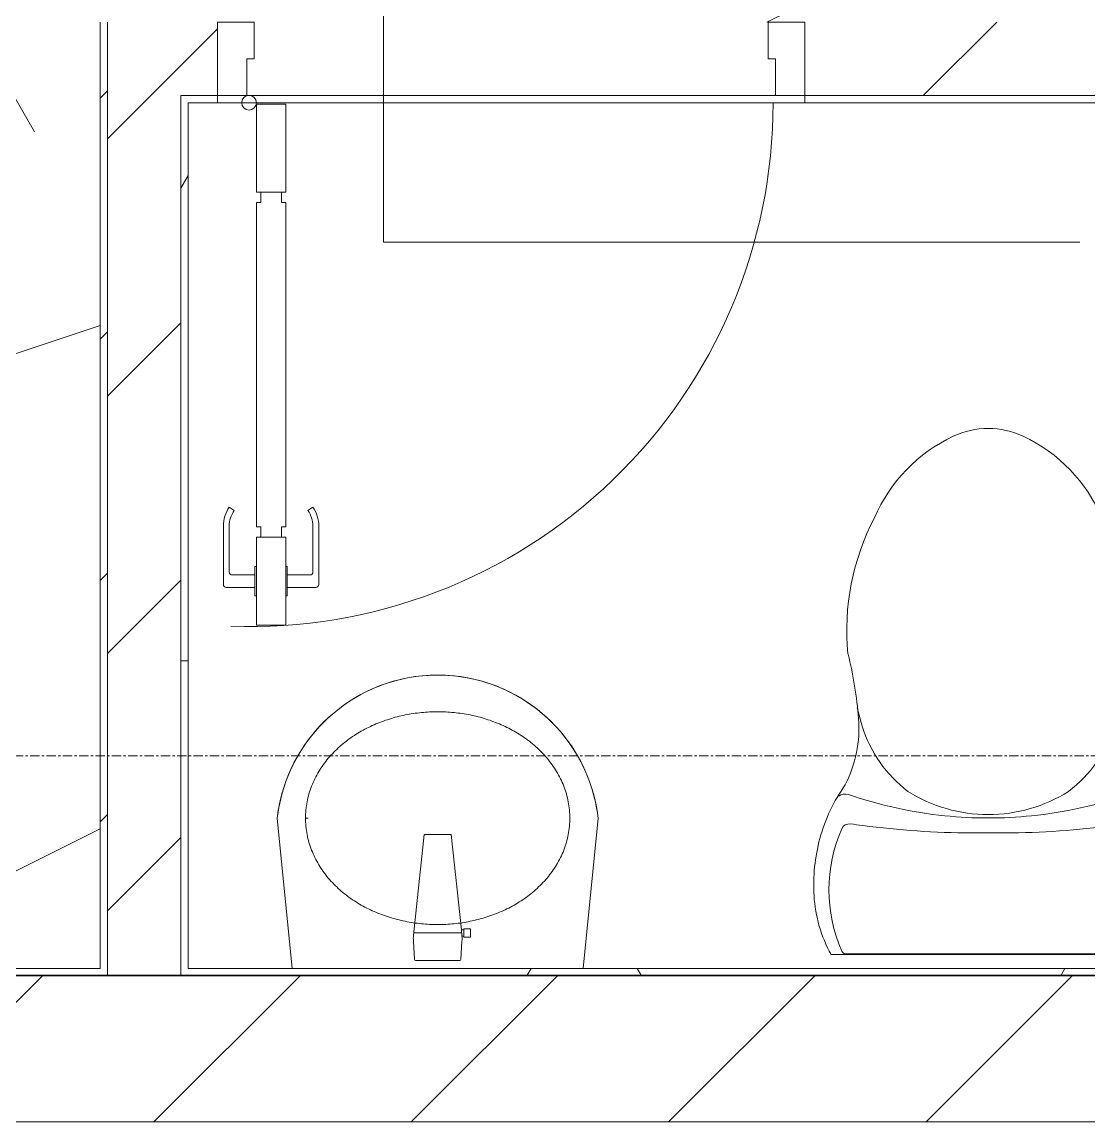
# Model space of a CAD drawing. Header units: millimetres. Extents: x 5121 to 246734, y -48180 to 129206.
# Drawn here: x 86161 to 87615, y 36538 to 38037 of the extents above; entities that cross this region are included whole.
import ezdxf

# ---------------------------------------------------------------- set-up
doc = ezdxf.new("R2010")
doc.units = ezdxf.units.MM
doc.linetypes.add('Grid Line', pattern=[22.225, 12.7, -3.175, 3.175, -3.175])
for name, color, linetype, lineweight in [('0-1', 7, 'Continuous', 5), ('A-DETL-GENF-1', 50, 'Continuous', 9), ('A-DETL-THIN-1', 50, 'Continuous', 9), ('A-DOOR-1', 253, 'Continuous', 9), ('A-DOOR-2', 50, 'Continuous', 9), ('A-FLOR-1', 50, 'Continuous', 9), ('A-FLOR-PATT-1', 9, 'Continuous', 9), ('A-WALL-1', 250, 'Continuous', 18), ('A-WALL-2', 50, 'Continuous', 9), ('A-WALL-PATT-1', 9, 'Continuous', 9), ('A-WALL-PATT-2', 50, 'Continuous', 9), ('A-WALL-PATT-3', 111, 'Continuous', 9), ('I-WALL-1', 50, 'Continuous', 9), ('P-SANR-FIXT-1', 253, 'Continuous', 9), ('P-SANR-FIXT-2', 221, 'Continuous', 9), ('S-GRID-1', 1, 'Grid Line', 9)]:
    doc.layers.add(name, color=color, linetype=linetype, lineweight=lineweight)
pattern_1 = [(45, (0, 0), (-164.4023, 164.4023), [])]
pattern_2 = [(0, (0, 0), (1259.84, 314.96), [103.937, -840.943, 103.937, -840.943, -5039.36]), (0, (0, 0), (1259.84, 314.96), [-1889.76, 103.937, -1785.823, 103.937, -840.943, -2204.72]), (0, (0, 0), (1259.84, 314.96), [-4724.4, 103.937, -525.983, 103.937, -1470.863]), (120, (472.44, 157.48), (-902.6834, 933.5734), [103.937, -840.943, 103.937, -5880.303]), (120, (472.44, 157.48), (-902.6834, 933.5734), [-1048.817, -840.943, 103.937, -1785.823, -3149.6]), (120, (472.44, 157.48), (-902.6834, 933.5734), [-3779.52, 103.937, -840.943, 103.937, -2100.783]), (120, (472.44, 157.48), (-902.6834, 933.5734), [-4828.337, -525.983, 103.937, -1470.863]), (240, (629.92, 787.4), (-357.1566, -1248.5334), [103.937, -840.943, 103.937, -5880.303]), (240, (629.92, 787.4), (-357.1566, -1248.5334), [-1048.817, -840.943, 103.937, -1785.823, -3149.6]), (240, (629.92, 787.4), (-357.1566, -1248.5334), [-3779.52, 103.937, -840.943, 103.937, -2100.783]), (240, (629.92, 787.4), (-357.1566, -1248.5334), [-4828.337, -525.983, 103.937, -1470.863])]
pattern_3 = [(45, (0, 0), (-175.3625, 175.3625), [])]

# ---------------------------------------------------------------- blocks, each defined once
blk = doc.blocks.new('DOOR_CW_01 CANH MO-PANEL KINH - DIG_02-800x2200-CỬA NHÔM KÍNH-401063-TKCS_MB TỔNG THỂ TẦNG 1')
at = {"layer": 'A-DETL-GENF-1'}
for p, q in [((-347, -182), (-347, -62)), ((-347, -62), (-307, -62)), ((-307, -62), (-307, -182)), ((-307, -182), (-347, -182)), ((-341, -196), (-341, -182)), ((-341, -182), (-313, -182)), ((-313, -182), (-313, -196)), ((-347, -196), (-341, -196)), ((-347, -638), (-347, -196)), ((-307, -196), (-313, -196)), ((-307, -196), (-307, -638)), ((-383.9, -611.2), (-377.3, -615.8)), ((-270.1, -611.2), (-276.7, -615.8)), ((-392, -637), (-392, -716.5)), ((-384, -699.5), (-384, -637)), ((-347, -638), (-341, -638)), ((-341, -652), (-341, -638)), ((-307, -638), (-313, -638)), ((-313, -638), (-313, -652)), ((-270, -699.5), (-270, -637)), ((-262, -637), (-262, -716.5)), ((-307, -652), (-347, -652)), ((-347, -652), (-347, -772)), ((-313, -652), (-341, -652)), ((-307, -772), (-307, -652)), ((-349, -703.5), (-380, -703.5)), ((-349, -692.2), (-349, -731.8)), ((-347, -692.2), (-349, -692.2)), ((-347, -692.2), (-347, -731.8)), ((-307, -692.2), (-307, -731.8)), ((-307, -692.2), (-305, -692.2)), ((-305, -692.2), (-305, -731.8)), ((-305, -703.5), (-274, -703.5)), ((-349, -720.5), (-388, -720.5)), ((-349, -731.8), (-347, -731.8)), ((-305, -731.8), (-307, -731.8)), ((-305, -720.5), (-266, -720.5)), ((-347, -772), (-307, -772))]:
    blk.add_line(p, q, dxfattribs=at)
blk.add_circle((-357, -60), 10, dxfattribs=at)
for centre, radius, start, end in [((-357, -60), 714, 268, 0), ((-347, -637), 45, 145, 180), ((-307, -637), 45, 360, 35), ((-347, -637), 37, 145, 180), ((-307, -637), 37, 0, 35), ((-380, -699.5), 4, 180, 270), ((-274, -699.5), 4, 270, 0), ((-388, -716.5), 4, 180, 270), ((-266, -716.5), 4, 270, 0)]:
    blk.add_arc(centre, radius, start, end, dxfattribs=at)
at = {"layer": 'A-DOOR-2'}
for p, q in [((-400, -50), (-400, 50)), ((-400, 50), (-350, 50)), ((-350, 50), (-350, 0)), ((350, 0), (350, 50)), ((350, 50), (400, 50)), ((400, 50), (400, -50)), ((-360, 0), (-360, -50)), ((-350, 0), (-360, 0)), ((360, 0), (350, 0)), ((360, -50), (360, 0)), ((-360, -50), (-400, -50)), ((-357, -50), (-332, -50)), ((400, -50), (360, -50))]:
    blk.add_line(p, q, dxfattribs=at)
blk = doc.blocks.new('TOILET - TOILET-400871-TKCS_MB TỔNG THỂ TẦNG 1')
at = {"layer": 'P-SANR-FIXT-1'}
for p, q in [((-171.7, 330.3), (-178.6, 355.5)), ((171.7, 330.3), (178.6, 355.5)), ((214.2, 19), (-214.2, 19)), ((194, 19.9), (-194, 19.9))]:
    blk.add_line(p, q, dxfattribs=at)
for centre, radius, start, end in [((0, 624.4), 111.7, 64.7718, 115.2282), ((45.1, 528.6), 217.6, 115.2282, 156.7784), ((-45.1, 528.6), 217.6, 23.2216, 64.7718), ((137.1, 461.2), 329.8, 152.3122, 185.6513), ((-137.1, 461.2), 329.8, 356.3165, 27.6878), ((-1948.3, 805.1), 2171.2, 349.1051, 350.319), ((-719.2, 297.5), 544.3, 4.5441, 13.9464), ((719.2, 297.5), 544.3, 169.7121, 175.4559), ((-343.5, 327.4), 167.3, 332.62, 4.5441), ((-0.4, 384), 179.5, 197.4036, 232.5964), ((0.4, 384), 179.5, 307.4036, 342.5964), ((343.5, 327.4), 167.3, 175.4559, 207.38), ((-4, 115.7), 233.6, 144.7853, 164.7039), ((0, 416), 206.1, 237.9268, 270), ((0, 416), 206.1, 270, 302.0732), ((4, 115.7), 233.6, 15.2961, 35.2147), ((-195, 224.1), 13.8, 71.0073, 129.3276), ((0.6, 792.1), 586.9, 251.0073, 264.1678), ((-0.6, 792.1), 586.9, 275.8322, 288.9927), ((195, 224.1), 13.8, 50.6724, 108.9927), ((-189.1, 185.5), 11.7, 82.4212, 154.5895), ((178.9, 2951.3), 2778.4, 262.4212, 262.7649), ((-14.3, 1400.4), 1215.6, 262.593, 269.6026), ((0, 786.7), 581.5, 264.1678, 275.8322), ((14.3, 1400.4), 1215.6, 270.3974, 277.407), ((-178.9, 2951.3), 2778.4, 277.2351, 277.5788), ((189.1, 185.5), 11.7, 25.4105, 97.5788), ((-9.8, 107.2), 207.3, 156.2862, 203.7138), ((0, 3462.8), 3278, 269.6026, 270.3974), ((9.8, 107.2), 207.3, 336.2862, 23.7138), ((1.9, 114.1), 239.7, 164.7039, 183.5487), ((-1.9, 114.1), 239.7, 356.4513, 15.2961), ((-46.1, 111.1), 191.6, 183.5487, 208.7191), ((46.1, 111.1), 191.6, 331.2809, 356.4513), ((-193.7, 26.4), 6.48, 203.7138, 267.6832), ((193.7, 26.4), 6.48, 272.3168, 336.2862)]:
    blk.add_arc(centre, radius, start, end, dxfattribs=at)
blk = doc.blocks.new('bonruatreo - Chậu rửa-401074-TKCS_MB TỔNG THỂ TẦNG 1')
at = {"layer": 'P-SANR-FIXT-1'}
for p, q in [((198.4, 0), (-198.4, 0)), ((165, 0), (-165, 0)), ((218.6, -205), (198.4, 0)), ((-198.4, 0), (-218.6, -205)), ((176.4, -205), (180.6, -205))]:
    blk.add_line(p, q, dxfattribs=at)
at = {"layer": 'P-SANR-FIXT-1', "flags": 128}
blk.add_lwpolyline([(218.6, -205), (217.4, -213.7), (215.9, -222.4), (214, -231), (211.8, -239.5), (209.3, -247.9), (206.4, -256.2), (203.2, -264.4), (199.6, -272.5), (195.8, -280.4), (191.6, -288.1), (187.1, -295.7), (182.3, -303.1), (177.3, -310.3), (171.9, -317.3), (166.3, -324.1), (160.4, -330.6), (154.2, -336.9), (147.8, -342.9), (141.2, -348.7), (134.3, -354.2), (127.3, -359.4), (120, -364.4), (112.5, -369), (104.9, -373.4), (97.1, -377.4), (89.1, -381.2), (81, -384.6), (72.7, -387.6), (64.4, -390.4), (55.9, -392.8), (47.3, -394.8), (38.7, -396.6), (30, -397.9), (21.3, -399), (12.5, -399.6), (3.7, -400), (-5.1, -399.9), (-13.9, -399.6), (-22.6, -398.8), (-31.4, -397.8), (-40.1, -396.3), (-48.7, -394.5), (-57.2, -392.4), (-65.7, -390), (-74, -387.2), (-82.2, -384.1), (-90.3, -380.6), (-98.3, -376.8), (-106.1, -372.7), (-113.7, -368.3), (-121.1, -363.6), (-128.4, -358.7), (-135.4, -353.4), (-142.2, -347.8), (-148.8, -342), (-155.2, -335.9), (-161.3, -329.6), (-167.2, -323), (-172.8, -316.2), (-178.1, -309.2), (-183.1, -302), (-187.8, -294.6), (-192.2, -287), (-196.4, -279.2), (-200.2, -271.3), (-203.7, -263.2), (-206.8, -255), (-209.7, -246.6), (-212.2, -238.2), (-214.3, -229.7), (-216.1, -221.1), (-217.6, -212.4), (-218.6, -205)], dxfattribs=at)
at = {"layer": 'P-SANR-FIXT-1'}
blk.add_arc((0, -180), 220, 186.525, 353.475, dxfattribs=at)
for points in [[(-180, -205), (-180, -197.6), (-178.6, -182.7), (-172.4, -161.2), (-162.5, -141.1), (-149.4, -123), (-133.8, -107), (-116.1, -93.4), (-96.9, -82.1), (-76.5, -73.2), (-55.2, -66.5), (-33.3, -62.1), (-11.2, -59.9), (11.1, -59.9), (33.3, -62.1), (55.2, -66.5), (76.5, -73.2), (96.9, -82.1), (116.1, -93.4), (133.8, -107.1), (149.5, -123), (162.5, -141.2), (172.4, -161.2), (178.6, -182.7), (180, -197.6), (180, -205)], [(180, -205), (180, -212.4), (178.6, -227.3), (172.4, -248.8), (162.5, -268.8), (149.5, -287), (133.8, -302.9), (116.1, -316.6), (96.9, -327.9), (76.5, -336.8), (55.2, -343.5), (33.3, -347.9), (11.1, -350.1), (-11.2, -350.1), (-33.3, -347.9), (-55.2, -343.5), (-76.5, -336.8), (-96.9, -327.9), (-116.1, -316.6), (-133.8, -303), (-149.4, -287), (-162.5, -268.9), (-172.4, -248.8), (-178.6, -227.3), (-180, -212.4), (-180, -205)]]:
    blk.add_open_spline(points, degree=3, dxfattribs=at)
at = {"layer": 'P-SANR-FIXT-2'}
for p, q in [((-33, -37.3), (-31.4, -12.2)), ((-30.2, -11), (30.2, -11)), ((31.4, -12.2), (33, -37.3)), ((-44.7, -42.8), (-35.6, -42.8)), ((-44.7, -54.2), (-44.7, -42.8)), ((-35.6, -42.8), (-35.6, -44.2)), ((-35.6, -44.2), (-33.1, -44.2)), ((-35.6, -44.2), (-35.6, -52.9)), ((-32.2, -52.9), (-33.1, -44.2)), ((-35.6, -54.2), (-44.7, -54.2)), ((-35.6, -52.9), (-35.6, -54.2)), ((-32.2, -52.9), (-35.6, -52.9)), ((32.7, -48.5), (-32.7, -48.5)), ((-18.5, -182.5), (-32.2, -52.9)), ((33, -45.4), (18.5, -182.5)), ((18.5, -182.5), (-18.5, -182.5))]:
    blk.add_line(p, q, dxfattribs=at)
for centre, radius, start, end in [((-30.1, -12.3), 1.3, 91.2278, 176.4003), ((30.1, -12.3), 1.3, 3.5997, 88.7722), ((5.5, -41.4), 38.7, 173.966, 184.1457), ((-5.5, -41.4), 38.7, 353.966, 6.034)]:
    blk.add_arc(centre, radius, start, end, dxfattribs=at)
blk = doc.blocks.new('NCV_TKTC_TANG 1_rvt-1-TKCS_MB TỔNG THỂ TẦNG 1')
at = {"layer": 'A-FLOR-PATT-1'}
h = blk.add_hatch(dxfattribs=at)
h.set_pattern_fill('FP_6', color=256, style=0, pattern_type=2)
h.set_pattern_definition([(0, (0, 0), (2519.68, 629.92), [103.937, -1785.823, 103.937, -1785.823, -10078.72]), (0, (0, 0), (2519.68, 629.92), [-3779.52, 103.937, -3675.583, 103.937, -1785.823, -4409.44]), (0, (0, 0), (2519.68, 629.92), [-9448.8, 103.937, -1155.903, 103.937, -3045.663]), (120, (944.9, 314.96), (-1805.3667, 1867.147), [103.937, -1785.823, 103.937, -11864.543]), (120, (944.9, 314.96), (-1805.3667, 1867.147), [-1993.697, -1785.823, 103.937, -3675.583, -6299.2]), (120, (944.9, 314.96), (-1805.3667, 1867.147), [-7559.04, 103.937, -1785.823, 103.937, -4305.503]), (120, (944.9, 314.96), (-1805.3667, 1867.147), [-9552.737, -1155.903, 103.937, -3045.663]), (240, (1259.84, 1574.8), (-714.3133, -2497.067), [103.937, -1785.823, 103.937, -11864.543]), (240, (1259.84, 1574.8), (-714.3133, -2497.067), [-1993.697, -1785.823, 103.937, -3675.583, -6299.2]), (240, (1259.84, 1574.8), (-714.3133, -2497.067), [-7559.04, 103.937, -1785.823, 103.937, -4305.503]), (240, (1259.84, 1574.8), (-714.3133, -2497.067), [-9552.737, -1155.903, 103.937, -3045.663])])
h.paths.add_polyline_path([(86267.6, 36746.9), (86267.6, 38046.9), (86427.6, 38046.9), (86427.6, 38036.9), (87227.6, 38036.9), (87227.6, 38046.9), (87267.6, 38047.6), (87267.6, 40326.9), (87177.6, 40326.9), (87177.6, 40336.9), (86277.6, 40336.9), (86277.6, 40326.9), (83737.6, 40326.9), (83737.6, 40156.9), (84187.9, 40156.9), (84187.9, 39706.9), (85676.5, 39706.9), (85705.2, 39703.2), (85732, 39692), (85755, 39674.4), (85772.7, 39651.4), (85783.8, 39624.6), (85787.6, 39595.8), (85787.6, 38168.4), (85783.8, 38139.6), (85772.7, 38112.8), (85755, 38089.8), (85732, 38072.2), (85705.2, 38061.1), (85676.5, 38057.3), (84187.9, 38057.3), (84187.9, 37607.3), (83737.6, 37607.3), (83737.6, 37296.9), (85237.6, 37296.9), (85237.6, 36746.9), (85994.2, 36746.9)])
h = blk.add_hatch(dxfattribs=at)
h.set_pattern_fill('FP_4', color=256, style=0, pattern_type=2)
h.set_pattern_definition([(216.87, (516.46, 1291.15), (3873.4454, 2582.3069), [645.575, -5810.175]), (206.565, (1291.15, 903.8), (-1291.1515, -1291.1492), [1443.55, -1443.55]), (198.435, (1291.15, 258.23), (-2582.2983, -1291.1527), [816.596, -3266.38])])
h.paths.add_polyline_path([(86267.6, 36746.9), (86267.6, 38046.9), (86427.6, 38046.9), (86427.6, 38036.9), (87227.6, 38036.9), (87227.6, 38046.9), (87267.6, 38047.6), (87267.6, 40326.9), (87177.6, 40326.9), (87177.6, 40336.9), (86277.6, 40336.9), (86277.6, 40326.9), (83737.6, 40326.9), (83737.6, 40156.9), (84187.9, 40156.9), (84187.9, 39706.9), (85676.5, 39706.9), (85705.2, 39703.2), (85732, 39692), (85755, 39674.4), (85772.7, 39651.4), (85783.8, 39624.6), (85787.6, 39595.8), (85787.6, 38168.4), (85783.8, 38139.6), (85772.7, 38112.8), (85755, 38089.8), (85732, 38072.2), (85705.2, 38061.1), (85676.5, 38057.3), (84187.9, 38057.3), (84187.9, 37607.3), (83737.6, 37607.3), (83737.6, 37296.9), (85237.6, 37296.9), (85237.6, 36746.9), (85994.2, 36746.9)])
at = {"layer": 'A-WALL-PATT-1'}
h = blk.add_hatch(dxfattribs=at)
h.set_pattern_fill('FP_2', color=256, style=0, pattern_type=2)
h.set_pattern_definition(pattern_3)
h.paths.add_polyline_path([(86277.6, 36737.8), (86377.6, 36737.8), (86377.6, 38036.9), (86277.6, 38036.8), (86277.6, 36737.8)])
h = blk.add_hatch(dxfattribs=at)
h.set_pattern_fill('FP_2', color=256, style=0, pattern_type=2)
h.set_pattern_definition(pattern_3)
h.paths.add_polyline_path([(87227.6, 37936.9), (88477.6, 37937.7), (88477.6, 38036.9), (87227.6, 38036.9), (87227.6, 37962)])
h.paths.add_polyline_path([(86377.6, 37936.9), (86427.6, 37936.9), (86427.6, 38036.9), (86377.6, 38036.9), (86377.6, 37993.3)])
h = blk.add_hatch(dxfattribs=at)
h.set_pattern_fill('FP_11', color=256, style=0, pattern_type=2)
h.set_pattern_definition(pattern_2)
h.paths.add_polyline_path([(86377.6, 36737.8), (86387.6, 36737.8), (86387.6, 37936.9), (86377.6, 37936.9), (86377.6, 36746.9)])
h = blk.add_hatch(dxfattribs=at)
h.set_pattern_fill('FP_11', color=256, style=0, pattern_type=2)
h.set_pattern_definition(pattern_2)
h.paths.add_polyline_path([(86427.6, 37926.9), (86427.6, 37936.9), (86387.6, 37936.9), (86388.6, 37926.9), (86419.6, 37926.9)])
h.paths.add_polyline_path([(88478.3, 37926.9), (88577.6, 37926.9), (88577.6, 37936.9), (87227.6, 37936.9), (87227.6, 37926.9), (88477.6, 37926.9)])
h = blk.add_hatch(dxfattribs=at)
h.set_pattern_fill('FP_11', color=256, style=0, pattern_type=2)
h.set_pattern_definition(pattern_2)
h.paths.add_polyline_path([(87827.6, 36737.8), (88577.6, 36737.8), (88577.6, 36746.9), (86387.6, 36746.9), (86387.6, 36737.8), (87691.8, 36737.8)])
at = {"layer": 'A-WALL-PATT-2'}
h = blk.add_hatch(dxfattribs=at)
h.set_pattern_fill('FP_10', color=256, style=0, pattern_type=2)
h.set_pattern_definition(pattern_1)
h.paths.add_polyline_path([(86267.6, 36746.9), (86277.6, 36746.9), (86277.6, 38036.9), (86267.6, 38036.9), (86267.6, 37048.1)])
h = blk.add_hatch(dxfattribs=at)
h.set_pattern_fill('FP_10', color=256, style=0, pattern_type=2)
h.set_pattern_definition(pattern_1)
h.paths.add_polyline_path([(83944.4, 36737.8), (86277.6, 36737.8), (86277.5, 36746.9), (83727.6, 36746.9), (83729.2, 36737.8), (83894.4, 36737.8)])
at = {"layer": 'A-DETL-THIN-1'}
for p, q in [((86653.8, 37736.9), (86653.8, 38186.9)), ((87602.2, 37736.9), (86653.8, 37736.9)), ((86802.2, 37736.9), (87602.2, 37736.9))]:
    blk.add_line(p, q, dxfattribs=at)
at = {"layer": 'A-FLOR-1'}
blk.add_line((86467.6, 37936.9), (87187.6, 37936.9), dxfattribs=at)
at = {"layer": 'A-WALL-1'}
for p, q in [((86267.6, 38036.9), (86267.6, 36746.9)), ((86277.6, 36746.9), (86277.6, 38036.9)), ((86277.6, 38036.9), (86277.6, 36736.9)), ((86387.6, 37936.9), (86377.6, 37936.9)), ((86377.6, 37936.9), (86377.6, 36736.9)), ((86377.6, 36736.9), (86377.6, 37936.9)), ((86377.6, 37936.9), (86387.6, 37936.9)), ((86427.6, 37926.9), (86427.6, 37936.9)), ((87227.6, 37936.9), (87227.6, 37926.9)), ((86387.6, 36746.9), (86387.6, 37926.9)), ((86387.6, 37926.9), (86427.6, 37926.9)), ((87227.6, 37926.9), (88567.6, 37926.9)), ((86267.6, 36746.9), (83737.6, 36746.9)), ((86277.6, 36736.9), (86277.6, 36746.9)), ((86529.1, 36746.9), (86387.6, 36746.9)), ((88567.6, 36746.9), (86926, 36746.9)), ((83727.6, 36736.9), (86277.6, 36736.9)), ((86277.6, 36736.9), (86377.6, 36736.9)), ((86377.6, 36736.9), (86387.6, 36736.9)), ((86387.6, 36736.9), (88577.6, 36736.9))]:
    blk.add_line(p, q, dxfattribs=at)
at = {"layer": 'A-WALL-2'}
for p, q in [((86427.6, 37936.9), (86387.6, 37936.9)), ((86387.6, 37936.9), (86427.6, 37936.9)), ((88477.6, 37936.9), (87227.6, 37936.9)), ((87227.6, 37936.9), (88477.6, 37936.9))]:
    blk.add_line(p, q, dxfattribs=at)
at = {"layer": 'I-WALL-1'}
blk.add_line((87227.6, 37926.9), (86427.6, 37926.9), dxfattribs=at)
at = {"layer": 'A-DOOR-1'}
blk.add_blockref('DOOR_CW_01 CANH MO-PANEL KINH - DIG_02-800x2200-CỬA NHÔM KÍNH-401063-TKCS_MB TỔNG THỂ TẦNG 1', (86827.6, 37986.9), dxfattribs=at)
at = {"layer": 'P-SANR-FIXT-1'}
blk.add_blockref('TOILET - TOILET-400871-TKCS_MB TỔNG THỂ TẦNG 1', (87477.6, 36746.9), dxfattribs=at)
at = {"layer": 'P-SANR-FIXT-1', "rotation": 180}
blk.add_blockref('bonruatreo - Chậu rửa-401074-TKCS_MB TỔNG THỂ TẦNG 1', (86727.6, 36746.9), dxfattribs=at)

msp = doc.modelspace()

# ---------------------------------------------------------------- hatches: boundary and pattern name
at = {"layer": 'A-WALL-PATT-3'}
h = msp.add_hatch(dxfattribs=at)
h.set_pattern_fill('FP_1', color=256, style=0, pattern_type=2)
h.set_pattern_definition(pattern_3)
h.paths.add_polyline_path([(88327.6, 36537.8), (88827.5, 36537.8), (88827.5, 36737.8), (87827.6, 36736.9), (87827.6, 36537.8), (87846.2, 36537.8)])
h.paths.add_polyline_path([(87627.6, 36537.8), (87627.6, 36737.8), (83727.6, 36736.9), (83727.6, 36537.8), (87228.9, 36537.8)])
h.paths.add_polyline_path([(89917.5, 36537.8), (91652.6, 36537.8), (91652.6, 36737.8), (89917.5, 36737.8), (89917.5, 36566.4)])

# ---------------------------------------------------------------- linework, layer by layer
at = {"layer": 'A-WALL-1'}
for p, q in [((87627.6, 36737.8), (83727.6, 36737.8)), ((83727.6, 36537.8), (87627.6, 36537.8))]:
    msp.add_line(p, q, dxfattribs=at)
at = {"layer": 'S-GRID-1'}
msp.add_line((129301.8, 37036.9), (31601.8, 37036.9), dxfattribs=at)

# ---------------------------------------------------------------- block references
at = {"layer": '0-1'}
msp.add_blockref('NCV_TKTC_TANG 1_rvt-1-TKCS_MB TỔNG THỂ TẦNG 1', (0, 0), dxfattribs=at)

doc.saveas('drawing.dxf')
